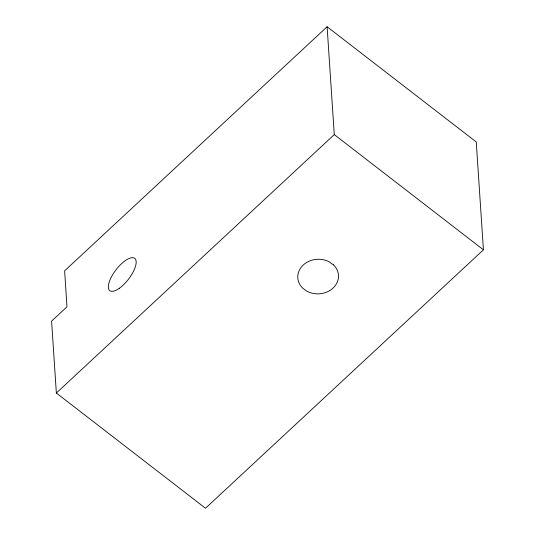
<?xml version="1.0" encoding="UTF-8"?>
<svg xmlns="http://www.w3.org/2000/svg" width="535" height="535" viewBox="0 0 535 535"><rect width="100%" height="100%" fill="white"/><g stroke="black" fill="none" stroke-linecap="round" stroke-linejoin="round"><path stroke-width="0.8" d="M327.112 26.75L64.635 270.824L66.962 306.836L51.581 321.134L56.362 393.031L205.5 508.25L483.419 249.818L476.25 141.969L327.112 26.75L334.275 134.599L483.419 249.818M56.362 393.031L334.275 134.599M333.345 264.758L329.313 261.882A20.397 17.301 -3.8 0 0 302.696 265.547A20.397 17.301 -3.8 0 0 302.924 288.365L306.95 291.241A20.397 17.301 -3.8 0 0 333.572 287.576A20.397 17.301 -3.8 0 0 333.345 264.758M119.352 288.265A20.397 7.804 -52.3 0 0 135.495 259.228A20.397 7.804 -52.3 0 0 111.922 276.013A20.397 7.804 -52.3 0 0 119.352 288.265"/></g></svg>
